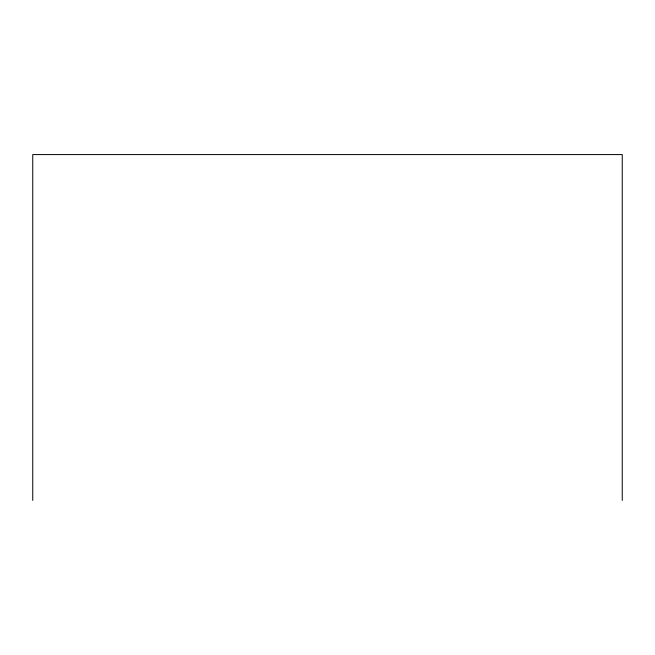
<?xml version="1.0" encoding="UTF-8"?>
<svg xmlns="http://www.w3.org/2000/svg" width="655" height="655" viewBox="0 0 655 655"><rect width="100%" height="100%" fill="white"/><g stroke="black" fill="none" stroke-linecap="round" stroke-linejoin="round"><path stroke-width="0.98" d="M622.25 500.42L622.25 154.58L32.75 154.58L32.75 500.42"/></g></svg>
